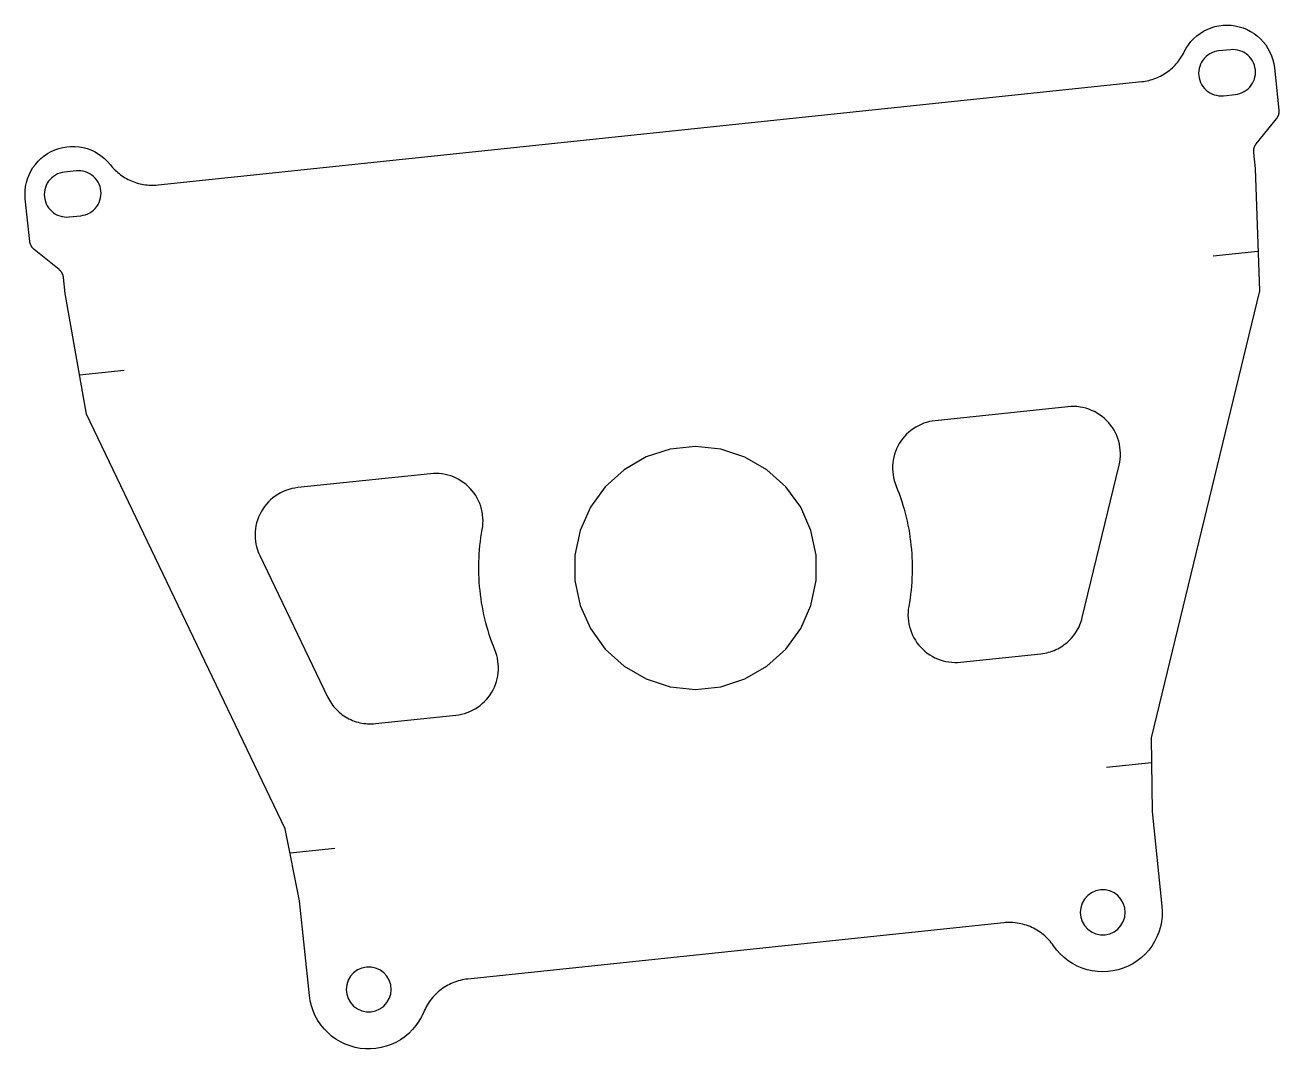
# Model space of a CAD drawing. Header units: metres. Extents: x -89 to 78, y -66 to 71.
import ezdxf

# ---------------------------------------------------------------- set-up
doc = ezdxf.new("R2010")
doc.units = ezdxf.units.M
doc.layers.add('BEND_LINES', color=1, linetype='Continuous')
doc.layers.add('CUT', color=3, linetype='Continuous')

msp = doc.modelspace()

# ---------------------------------------------------------------- linework, layer by layer
at = {"layer": 'BEND_LINES'}
for p, q in [((69.229, 39.807), (75.196, 40.434)), ((-81.955, 23.93), (-75.988, 24.557)), ((60.985, -27.786), (55.018, -28.413)), ((-47.915, -39.223), (-53.882, -39.85))]:
    msp.add_line(p, q, dxfattribs=at)
at = {"layer": 'CUT'}
for points in [[(60.62, -52.791), (60.15, -53.311), (59.637, -53.788), (59.084, -54.218), (58.495, -54.597), (57.875, -54.923), (57.229, -55.192), (56.561, -55.404), (55.877, -55.556), (55.183, -55.648), (54.483, -55.677), (53.784, -55.645), (53.089, -55.552), (52.406, -55.397), (51.739, -55.183), (51.094, -54.911), (50.475, -54.583), (49.887, -54.202), (49.336, -53.77), (48.824, -53.292), (48.357, -52.77), (47.937, -52.209), (47.789, -52), (47.633, -51.796), (47.471, -51.598), (47.301, -51.406), (47.124, -51.22), (46.941, -51.04), (46.751, -50.867), (46.556, -50.701), (46.354, -50.543), (46.147, -50.391), (45.935, -50.247), (45.717, -50.111), (45.495, -49.983), (45.269, -49.862), (45.038, -49.75), (44.803, -49.647), (44.565, -49.552), (44.323, -49.465), (44.079, -49.387), (43.832, -49.318), (43.583, -49.258), (43.331, -49.207), (43.078, -49.165), (42.824, -49.132), (42.568, -49.108), (42.312, -49.093), (42.056, -49.088), (41.799, -49.092), (41.543, -49.105), (41.287, -49.127), (-30.181, -56.633), (-30.435, -56.664), (-30.688, -56.705), (-30.94, -56.754), (-31.19, -56.813), (-31.437, -56.88), (-31.682, -56.957), (-31.924, -57.042), (-32.163, -57.135), (-32.398, -57.238), (-32.63, -57.348), (-32.857, -57.467), (-33.08, -57.594), (-33.298, -57.729), (-33.511, -57.871), (-33.719, -58.022), (-33.922, -58.179), (-34.119, -58.344), (-34.309, -58.515), (-34.494, -58.694), (-34.671, -58.879), (-34.842, -59.07), (-35.007, -59.267), (-35.163, -59.47), (-35.313, -59.678), (-35.455, -59.892), (-35.589, -60.111), (-35.715, -60.334), (-35.833, -60.562), (-35.943, -60.794), (-36.045, -61.029), (-36.339, -61.665), (-36.688, -62.272), (-37.088, -62.847), (-37.539, -63.383), (-38.034, -63.878), (-38.571, -64.328), (-39.146, -64.728), (-39.754, -65.076), (-40.39, -65.369), (-41.05, -65.605), (-41.728, -65.781), (-42.418, -65.898), (-43.116, -65.953), (-43.817, -65.946), (-44.514, -65.878), (-45.202, -65.748), (-45.876, -65.558), (-46.531, -65.309), (-47.162, -65.004), (-47.763, -64.644), (-48.33, -64.233), (-48.858, -63.773), (-49.344, -63.269), (-49.784, -62.724), (-50.173, -62.142), (-50.51, -61.528), (-50.792, -60.886), (-51.016, -60.223), (-51.18, -59.542), (-51.284, -58.849), (-52.61, -46.219), (-54.53, -36.608), (-81.038, 18.711), (-83.864, 34.791), (-84.086, 36.9), (-84.091, 36.942), (-84.097, 36.983), (-84.104, 37.024), (-84.112, 37.065), (-84.121, 37.105), (-84.131, 37.145), (-84.143, 37.185), (-84.155, 37.225), (-84.168, 37.264), (-84.183, 37.303), (-84.198, 37.342), (-84.214, 37.38), (-84.232, 37.418), (-84.25, 37.455), (-84.27, 37.492), (-84.29, 37.528), (-84.311, 37.564), (-84.333, 37.599), (-84.356, 37.634), (-84.38, 37.668), (-84.405, 37.701), (-84.431, 37.734), (-84.457, 37.765), (-84.485, 37.797), (-84.513, 37.827), (-84.542, 37.857), (-84.572, 37.886), (-84.602, 37.914), (-84.634, 37.942), (-84.666, 37.968), (-88.005, 40.673), (-88.037, 40.7), (-88.068, 40.727), (-88.099, 40.755), (-88.129, 40.784), (-88.158, 40.814), (-88.186, 40.845), (-88.213, 40.876), (-88.24, 40.908), (-88.266, 40.94), (-88.29, 40.974), (-88.314, 41.008), (-88.337, 41.042), (-88.36, 41.077), (-88.381, 41.113), (-88.401, 41.149), (-88.421, 41.186), (-88.439, 41.223), (-88.456, 41.261), (-88.473, 41.299), (-88.488, 41.338), (-88.502, 41.377), (-88.516, 41.416), (-88.528, 41.456), (-88.539, 41.496), (-88.55, 41.536), (-88.559, 41.577), (-88.567, 41.617), (-88.574, 41.658), (-88.58, 41.7), (-88.585, 41.741), (-89.179, 47.402), (-89.213, 47.948), (-89.2, 48.494), (-89.139, 49.038), (-89.032, 49.574), (-88.88, 50.099), (-88.682, 50.609), (-88.442, 51.1), (-88.16, 51.568), (-87.84, 52.011), (-87.482, 52.424), (-87.09, 52.805), (-86.666, 53.151), (-86.215, 53.459), (-85.738, 53.728), (-85.241, 53.954), (-84.725, 54.137), (-84.196, 54.274), (-83.657, 54.366), (-83.112, 54.411), (-82.566, 54.408), (-82.021, 54.359), (-81.483, 54.263), (-80.955, 54.122), (-80.441, 53.935), (-79.945, 53.705), (-79.471, 53.433), (-79.022, 53.121), (-78.601, 52.772), (-78.212, 52.388), (-77.858, 51.971), (-77.706, 51.784), (-77.548, 51.601), (-77.384, 51.424), (-77.215, 51.253), (-77.039, 51.088), (-76.858, 50.928), (-76.672, 50.775), (-76.481, 50.628), (-76.285, 50.487), (-76.084, 50.354), (-75.879, 50.227), (-75.67, 50.107), (-75.456, 49.994), (-75.239, 49.889), (-75.019, 49.791), (-74.795, 49.7), (-74.569, 49.617), (-74.34, 49.542), (-74.108, 49.475), (-73.875, 49.415), (-73.639, 49.363), (-73.402, 49.32), (-73.163, 49.284), (-72.924, 49.256), (-72.683, 49.237), (-72.442, 49.225), (-72.201, 49.222), (-71.96, 49.227), (-71.719, 49.24), (-71.479, 49.261), (59.686, 63.036), (59.925, 63.065), (60.163, 63.103), (60.4, 63.148), (60.635, 63.201), (60.869, 63.262), (61.1, 63.331), (61.328, 63.408), (61.554, 63.493), (61.777, 63.585), (61.997, 63.684), (62.213, 63.791), (62.426, 63.905), (62.634, 64.027), (62.838, 64.155), (63.038, 64.29), (63.233, 64.432), (63.424, 64.58), (63.609, 64.734), (63.789, 64.895), (63.963, 65.062), (64.132, 65.234), (64.294, 65.412), (64.451, 65.596), (64.601, 65.784), (64.745, 65.978), (64.882, 66.176), (65.013, 66.379), (65.136, 66.586), (65.253, 66.797), (65.362, 67.012), (65.622, 67.493), (65.923, 67.95), (66.262, 68.379), (66.636, 68.777), (67.044, 69.142), (67.481, 69.47), (67.945, 69.759), (68.432, 70.008), (68.938, 70.213), (69.461, 70.374), (69.995, 70.49), (70.537, 70.559), (71.084, 70.582), (71.63, 70.557), (72.172, 70.486), (72.706, 70.368), (73.227, 70.204), (73.733, 69.997), (74.219, 69.746), (74.682, 69.455), (75.118, 69.125), (75.524, 68.759), (75.897, 68.359), (76.234, 67.928), (76.532, 67.471), (76.791, 66.989), (77.007, 66.487), (77.179, 65.968), (77.305, 65.436), (77.386, 64.895), (77.98, 59.234), (77.984, 59.192), (77.987, 59.151), (77.989, 59.109), (77.989, 59.068), (77.989, 59.026), (77.987, 58.985), (77.984, 58.943), (77.98, 58.902), (77.975, 58.861), (77.97, 58.819), (77.962, 58.778), (77.954, 58.738), (77.945, 58.697), (77.935, 58.657), (77.924, 58.617), (77.911, 58.577), (77.898, 58.538), (77.884, 58.499), (77.868, 58.46), (77.852, 58.422), (77.834, 58.384), (77.816, 58.347), (77.797, 58.31), (77.776, 58.274), (77.755, 58.238), (77.733, 58.203), (77.71, 58.169), (77.686, 58.135), (77.661, 58.101), (77.635, 58.069), (74.93, 54.729), (74.905, 54.696), (74.88, 54.663), (74.856, 54.629), (74.833, 54.595), (74.811, 54.56), (74.789, 54.524), (74.769, 54.488), (74.75, 54.451), (74.731, 54.414), (74.714, 54.376), (74.697, 54.338), (74.682, 54.299), (74.668, 54.26), (74.654, 54.221), (74.642, 54.181), (74.631, 54.141), (74.62, 54.101), (74.611, 54.06), (74.603, 54.019), (74.596, 53.978), (74.59, 53.937), (74.585, 53.896), (74.581, 53.855), (74.579, 53.813), (74.577, 53.772), (74.577, 53.73), (74.577, 53.689), (74.579, 53.647), (74.581, 53.606), (74.585, 53.564), (74.807, 51.455), (75.383, 35.138), (60.945, -24.481), (61.064, -34.28), (62.391, -46.911), (62.433, -47.61), (62.414, -48.31), (62.333, -49.006), (62.191, -49.692), (61.989, -50.362), (61.728, -51.013), (61.412, -51.637), (61.041, -52.232), (60.62, -52.791)], [(73.623, 61.887), (73.867, 62.085), (74.089, 62.307), (74.287, 62.551), (74.458, 62.814), (74.601, 63.094), (74.713, 63.387), (74.794, 63.691), (74.844, 64.001), (74.86, 64.314), (74.844, 64.628), (74.794, 64.938), (74.713, 65.241), (74.601, 65.535), (74.458, 65.814), (74.287, 66.078), (74.09, 66.322), (73.868, 66.544), (73.624, 66.742), (73.36, 66.913), (73.08, 67.055), (72.787, 67.168), (72.484, 67.249), (72.174, 67.298), (71.86, 67.315), (71.547, 67.298), (69.968, 67.132), (69.658, 67.083), (69.354, 67.002), (69.061, 66.89), (68.781, 66.747), (68.518, 66.576), (68.274, 66.378), (68.052, 66.156), (67.854, 65.912), (67.683, 65.649), (67.541, 65.369), (67.428, 65.076), (67.347, 64.773), (67.298, 64.463), (67.281, 64.149), (67.298, 63.835), (67.347, 63.525), (67.428, 63.222), (67.54, 62.929), (67.683, 62.649), (67.854, 62.386), (68.052, 62.142), (68.274, 61.92), (68.518, 61.722), (68.781, 61.551), (69.061, 61.408), (69.354, 61.296), (69.657, 61.214), (69.967, 61.165), (70.281, 61.149), (70.594, 61.165), (72.173, 61.331), (72.483, 61.38), (72.787, 61.461), (73.08, 61.574), (73.36, 61.716), (73.623, 61.887)], [(-80.067, 45.919), (-79.845, 46.141), (-79.648, 46.385), (-79.477, 46.648), (-79.334, 46.928), (-79.222, 47.221), (-79.14, 47.524), (-79.091, 47.834), (-79.075, 48.148), (-79.091, 48.462), (-79.14, 48.772), (-79.221, 49.075), (-79.334, 49.368), (-79.476, 49.648), (-79.648, 49.911), (-79.845, 50.156), (-80.067, 50.378), (-80.311, 50.575), (-80.574, 50.746), (-80.854, 50.889), (-81.147, 51.001), (-81.451, 51.083), (-81.761, 51.132), (-82.074, 51.148), (-82.388, 51.132), (-83.967, 50.966), (-84.277, 50.917), (-84.58, 50.836), (-84.873, 50.723), (-85.153, 50.581), (-85.417, 50.41), (-85.661, 50.212), (-85.883, 49.99), (-86.08, 49.746), (-86.251, 49.483), (-86.394, 49.203), (-86.507, 48.91), (-86.588, 48.606), (-86.637, 48.296), (-86.654, 47.983), (-86.637, 47.669), (-86.588, 47.359), (-86.507, 47.056), (-86.394, 46.763), (-86.252, 46.483), (-86.081, 46.219), (-85.883, 45.975), (-85.661, 45.753), (-85.417, 45.556), (-85.154, 45.385), (-84.874, 45.242), (-84.581, 45.129), (-84.277, 45.048), (-83.967, 44.999), (-83.654, 44.982), (-83.34, 44.999), (-81.761, 45.165), (-81.451, 45.214), (-81.148, 45.295), (-80.855, 45.408), (-80.575, 45.55), (-80.312, 45.721), (-80.067, 45.919)], [(48.253, -12.704), (48.487, -12.591), (48.716, -12.467), (48.939, -12.335), (49.158, -12.193), (49.37, -12.043), (49.576, -11.884), (49.775, -11.717), (49.967, -11.542), (50.152, -11.359), (50.329, -11.168), (50.498, -10.971), (50.659, -10.767), (50.811, -10.556), (50.955, -10.34), (51.09, -10.117), (51.215, -9.889), (51.332, -9.657), (51.438, -9.42), (51.535, -9.178), (51.621, -8.933), (51.698, -8.684), (51.764, -8.433), (56.683, 11.877), (56.765, 12.273), (56.823, 12.674), (56.854, 13.077), (56.86, 13.482), (56.84, 13.887), (56.794, 14.289), (56.723, 14.687), (56.627, 15.081), (56.505, 15.467), (56.36, 15.845), (56.19, 16.212), (55.998, 16.568), (55.783, 16.911), (55.546, 17.24), (55.29, 17.553), (55.013, 17.849), (54.719, 18.127), (54.407, 18.386), (54.08, 18.624), (53.738, 18.84), (53.383, 19.035), (53.016, 19.206), (52.639, 19.354), (52.254, 19.478), (51.861, 19.576), (51.463, 19.65), (51.061, 19.697), (50.657, 19.72), (50.252, 19.716), (49.848, 19.687), (32.154, 17.828), (31.765, 17.775), (31.381, 17.698), (31.001, 17.598), (30.629, 17.474), (30.265, 17.328), (29.911, 17.159), (29.568, 16.969), (29.237, 16.758), (28.92, 16.526), (28.618, 16.276), (28.332, 16.008), (28.063, 15.722), (27.812, 15.421), (27.58, 15.104), (27.368, 14.774), (27.177, 14.431), (27.008, 14.077), (26.861, 13.713), (26.736, 13.341), (26.635, 12.962), (26.557, 12.578), (26.503, 12.189), (26.474, 11.798), (26.468, 11.406), (26.487, 11.014), (26.53, 10.624), (26.597, 10.237), (26.687, 9.856), (26.801, 9.48), (26.938, 9.112), (27.14, 8.606), (27.332, 8.095), (27.514, 7.582), (27.686, 7.064), (27.848, 6.544), (28.001, 6.021), (28.144, 5.495), (28.277, 4.966), (28.4, 4.435), (28.512, 3.901), (28.615, 3.366), (28.708, 2.829), (28.79, 2.29), (28.863, 1.749), (28.925, 1.208), (28.976, 0.665), (29.018, 0.121), (29.049, -0.423), (29.07, -0.968), (29.081, -1.513), (29.082, -2.058), (29.072, -2.603), (29.052, -3.148), (29.021, -3.692), (28.981, -4.236), (28.93, -4.779), (28.869, -5.32), (28.797, -5.861), (28.716, -6.4), (28.624, -6.937), (28.566, -7.325), (28.533, -7.716), (28.523, -8.109), (28.538, -8.501), (28.577, -8.891), (28.64, -9.278), (28.727, -9.661), (28.838, -10.037), (28.971, -10.406), (29.127, -10.766), (29.305, -11.116), (29.504, -11.454), (29.723, -11.779), (29.963, -12.09), (30.221, -12.386), (30.496, -12.665), (30.789, -12.926), (31.097, -13.169), (31.419, -13.393), (31.755, -13.596), (32.103, -13.778), (32.461, -13.938), (32.828, -14.076), (33.203, -14.191), (33.585, -14.282), (33.971, -14.35), (34.361, -14.394), (34.753, -14.413), (35.145, -14.408), (35.536, -14.38), (46.256, -13.254), (46.514, -13.221), (46.77, -13.178), (47.025, -13.125), (47.277, -13.061), (47.526, -12.987), (47.772, -12.903), (48.015, -12.809), (48.253, -12.704)], [(-3.175, 14.029), (-6.395, 12.983), (-9.327, 11.291), (-11.842, 9.026), (-13.832, 6.287), (-15.209, 3.195), (-15.914, -0.116), (-15.914, -3.501), (-15.21, -6.813), (-13.834, -9.905), (-11.844, -12.644), (-9.329, -14.909), (-6.397, -16.602), (-3.178, -17.648), (0.189, -18.003), (3.555, -17.649), (6.775, -16.603), (9.707, -14.911), (12.223, -12.646), (14.213, -9.907), (15.59, -6.815), (16.294, -3.504), (16.294, -0.119), (15.59, 3.192), (14.214, 6.285), (12.224, 9.024), (9.709, 11.289), (6.777, 12.982), (3.558, 14.028), (0.191, 14.382), (-3.175, 14.029)], [(-47.51, -20.882), (-47.317, -21.056), (-47.117, -21.223), (-46.91, -21.381), (-46.698, -21.53), (-46.479, -21.671), (-46.254, -21.802), (-46.025, -21.924), (-45.791, -22.037), (-45.552, -22.14), (-45.309, -22.233), (-45.063, -22.316), (-44.813, -22.389), (-44.561, -22.452), (-44.306, -22.504), (-44.049, -22.546), (-43.791, -22.577), (-43.532, -22.598), (-43.272, -22.608), (-43.012, -22.607), (-42.752, -22.596), (-42.493, -22.574), (-31.774, -21.449), (-31.385, -21.396), (-31, -21.319), (-30.621, -21.218), (-30.249, -21.094), (-29.885, -20.948), (-29.531, -20.779), (-29.187, -20.589), (-28.857, -20.378), (-28.54, -20.147), (-28.238, -19.896), (-27.951, -19.628), (-27.682, -19.342), (-27.432, -19.041), (-27.2, -18.724), (-26.988, -18.394), (-26.797, -18.051), (-26.628, -17.697), (-26.48, -17.334), (-26.356, -16.962), (-26.255, -16.583), (-26.177, -16.198), (-26.123, -15.809), (-26.093, -15.418), (-26.088, -15.026), (-26.107, -14.634), (-26.15, -14.244), (-26.216, -13.857), (-26.307, -13.476), (-26.421, -13.1), (-26.558, -12.733), (-26.76, -12.226), (-26.951, -11.716), (-27.133, -11.202), (-27.306, -10.685), (-27.468, -10.164), (-27.621, -9.641), (-27.764, -9.115), (-27.897, -8.586), (-28.019, -8.055), (-28.132, -7.521), (-28.235, -6.986), (-28.328, -6.449), (-28.41, -5.91), (-28.482, -5.369), (-28.544, -4.828), (-28.596, -4.285), (-28.638, -3.742), (-28.669, -3.197), (-28.69, -2.652), (-28.701, -2.107), (-28.701, -1.562), (-28.692, -1.017), (-28.671, -0.472), (-28.641, 0.072), (-28.6, 0.616), (-28.549, 1.159), (-28.488, 1.7), (-28.417, 2.241), (-28.335, 2.78), (-28.244, 3.317), (-28.186, 3.705), (-28.153, 4.096), (-28.143, 4.488), (-28.158, 4.88), (-28.197, 5.271), (-28.26, 5.658), (-28.347, 6.041), (-28.457, 6.417), (-28.591, 6.786), (-28.747, 7.146), (-28.924, 7.496), (-29.124, 7.834), (-29.343, 8.159), (-29.582, 8.47), (-29.84, 8.766), (-30.116, 9.045), (-30.409, 9.306), (-30.717, 9.549), (-31.039, 9.773), (-31.375, 9.976), (-31.722, 10.158), (-32.08, 10.318), (-32.448, 10.456), (-32.823, 10.571), (-33.205, 10.662), (-33.591, 10.73), (-33.981, 10.773), (-34.373, 10.793), (-34.765, 10.788), (-35.156, 10.759), (-52.85, 8.901), (-53.251, 8.846), (-53.648, 8.765), (-54.039, 8.66), (-54.422, 8.529), (-54.796, 8.375), (-55.16, 8.197), (-55.512, 7.996), (-55.85, 7.773), (-56.173, 7.529), (-56.48, 7.265), (-56.769, 6.982), (-57.04, 6.681), (-57.291, 6.364), (-57.521, 6.031), (-57.73, 5.684), (-57.916, 5.324), (-58.079, 4.954), (-58.218, 4.573), (-58.332, 4.185), (-58.422, 3.79), (-58.486, 3.39), (-58.524, 2.987), (-58.537, 2.583), (-58.524, 2.178), (-58.485, 1.775), (-58.421, 1.375), (-58.331, 0.981), (-58.216, 0.592), (-58.077, 0.212), (-57.913, -0.158), (-48.883, -19.003), (-48.766, -19.235), (-48.639, -19.462), (-48.504, -19.684), (-48.359, -19.9), (-48.205, -20.11), (-48.043, -20.314), (-47.873, -20.51), (-47.695, -20.7), (-47.51, -20.882)], [(52.07, -49.503), (52.489, -49.969), (52.997, -50.338), (53.57, -50.593), (54.183, -50.723), (54.81, -50.723), (55.424, -50.593), (55.997, -50.338), (56.504, -49.969), (56.924, -49.503), (57.237, -48.96), (57.431, -48.364), (57.497, -47.74), (57.431, -47.116), (57.238, -46.52), (56.924, -45.977), (56.504, -45.511), (55.997, -45.142), (55.424, -44.887), (54.811, -44.756), (54.183, -44.756), (53.57, -44.887), (52.997, -45.142), (52.49, -45.51), (52.07, -45.976), (51.756, -46.519), (51.562, -47.116), (51.497, -47.74), (51.562, -48.363), (51.756, -48.96), (52.07, -49.503)], [(-45.397, -60.249), (-44.89, -60.618), (-44.317, -60.873), (-43.704, -61.004), (-43.076, -61.004), (-42.463, -60.873), (-41.89, -60.618), (-41.383, -60.25), (-40.963, -59.784), (-40.649, -59.24), (-40.455, -58.644), (-40.39, -58.02), (-40.455, -57.397), (-40.649, -56.8), (-40.963, -56.257), (-41.382, -55.791), (-41.89, -55.422), (-42.463, -55.167), (-43.076, -55.036), (-43.703, -55.036), (-44.317, -55.167), (-44.89, -55.422), (-45.397, -55.79), (-45.817, -56.256), (-46.13, -56.8), (-46.324, -57.396), (-46.39, -58.02), (-46.324, -58.643), (-46.131, -59.24), (-45.817, -59.783), (-45.397, -60.249)]]:
    msp.add_lwpolyline(points, dxfattribs=at)

doc.saveas('drawing.dxf')
